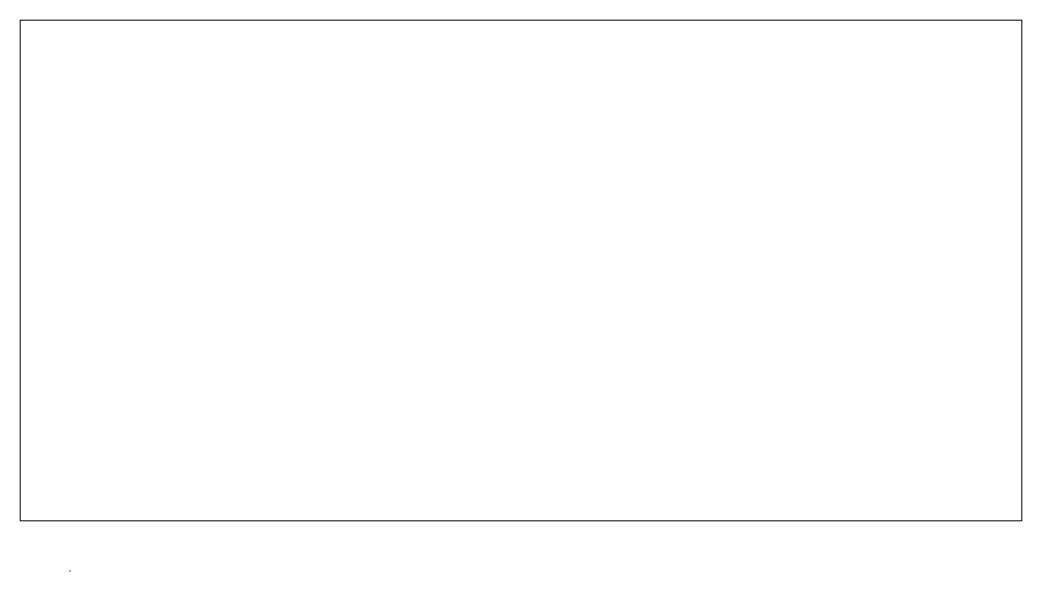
# Model space of a CAD drawing. Header units: millimetres. Extents: x 0 to 100, y -5 to 50.
import ezdxf

# ---------------------------------------------------------------- set-up
doc = ezdxf.new("R2010")
doc.units = ezdxf.units.MM
doc.layers.add('input', color=1, linetype='CONTINUOUS', lineweight=0)

msp = doc.modelspace()

# ---------------------------------------------------------------- linework, layer by layer
at = {"layer": 'input'}
msp.add_lwpolyline([(0, 0), (100, 0), (100, 50), (0, 50), (0, 0)], dxfattribs=at)
msp.add_point((5, -5), dxfattribs=at)

doc.saveas('drawing.dxf')
